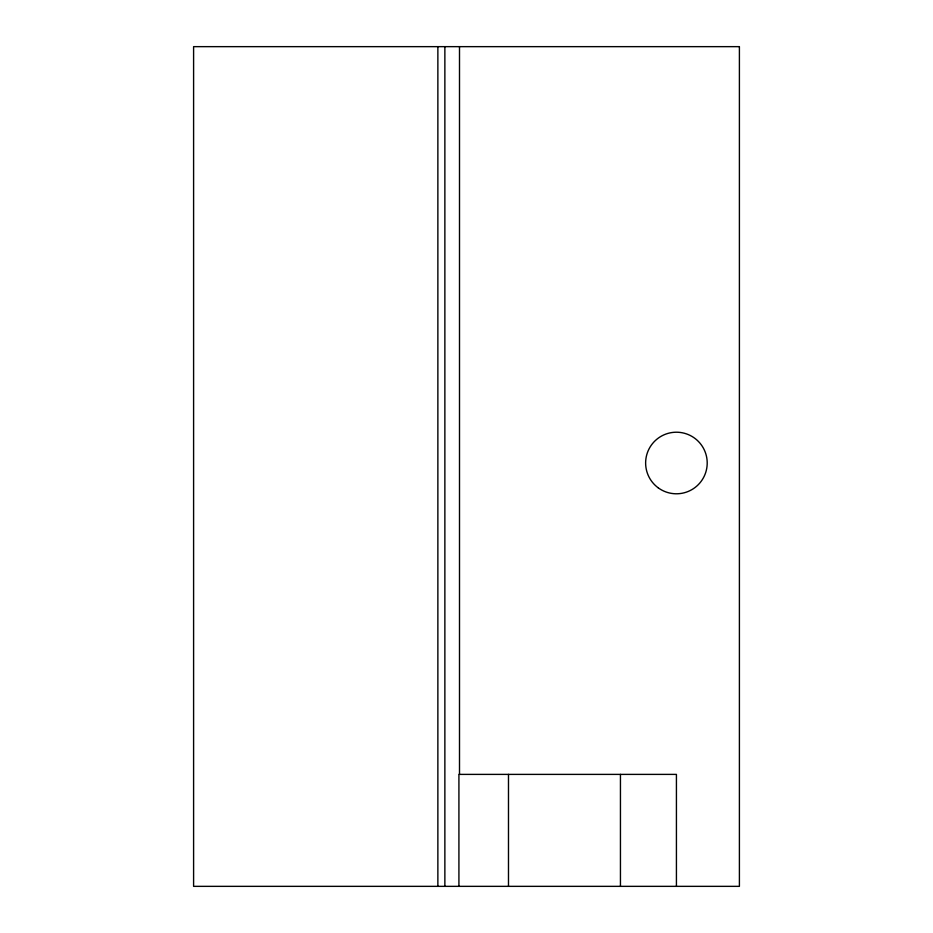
<?xml version="1.0" encoding="UTF-8"?>
<svg xmlns="http://www.w3.org/2000/svg" width="933" height="933" viewBox="0 0 933 933"><rect width="100%" height="100%" fill="white"/><g stroke="black" fill="none" stroke-linecap="round" stroke-linejoin="round"><path stroke-width="1.4" d="M676.425 886.35L676.425 774.39L458.919 774.39L458.919 886.35M620.445 774.39L620.445 886.35M508.485 774.39L508.485 886.35M459.502 46.65L459.502 774.39M444.866 46.65L444.866 886.35M437.869 46.65L437.869 886.35M739.403 46.65L193.597 46.65L193.597 886.35L739.403 886.35L739.403 46.65M658.325 487.912A30.789 30.789 0 0 0 707.039 466.22A30.789 30.789 0 0 0 663.899 434.871A30.789 30.789 0 0 0 658.325 487.912"/></g></svg>
